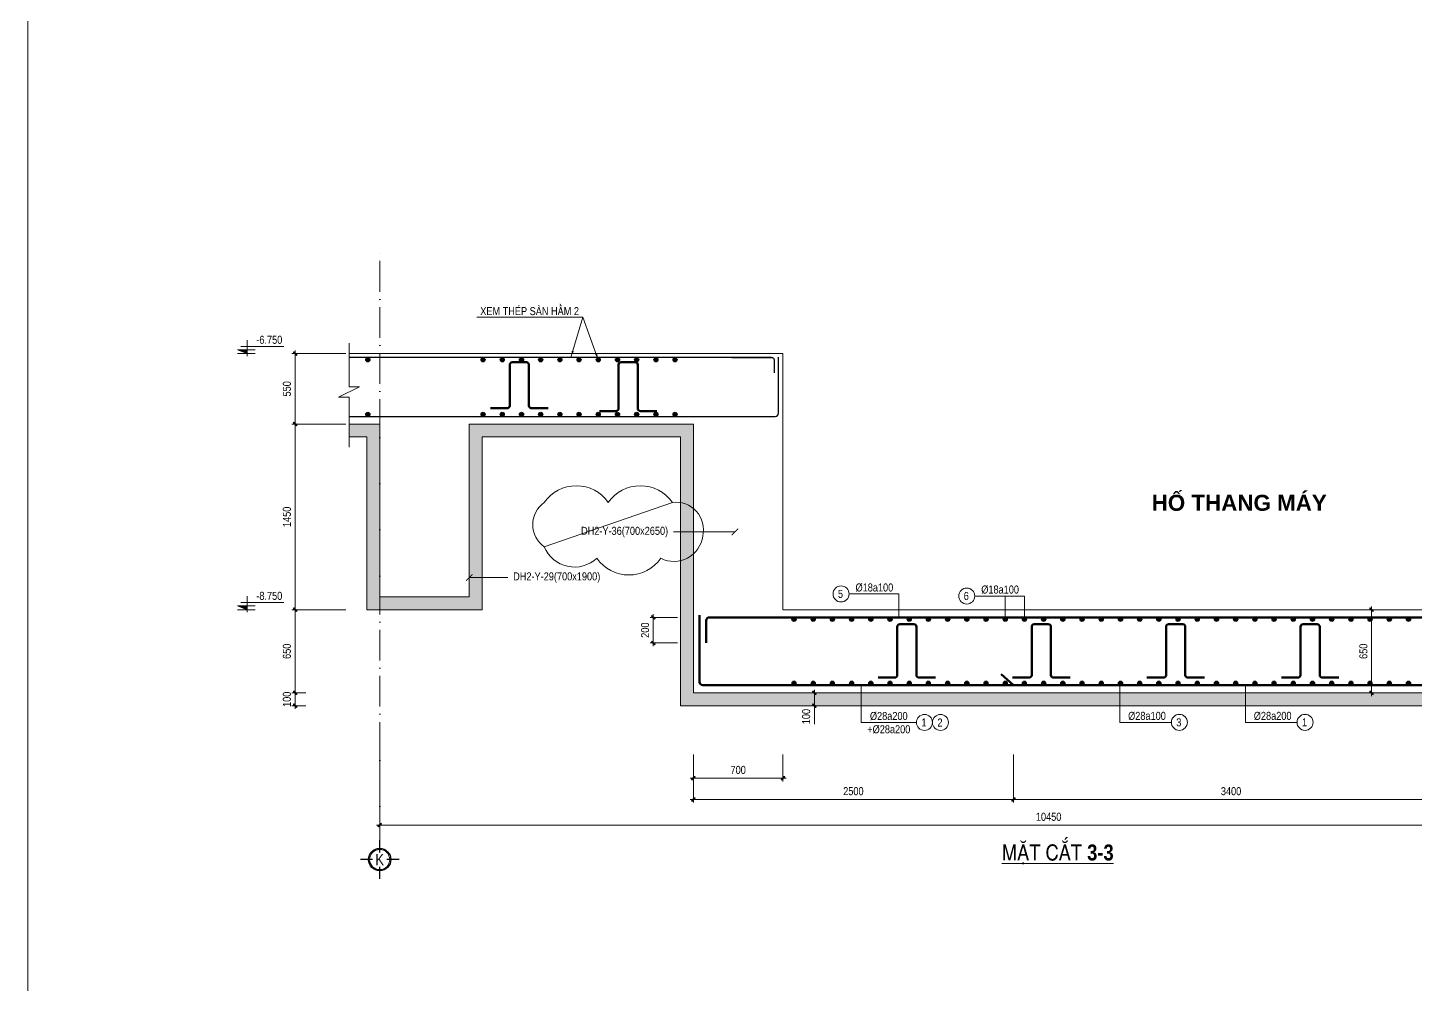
# Model space of a CAD drawing. Header units: millimetres. Extents: x 2356525 to 2927188, y -665534 to -417818.
# Drawn here: x 2575873 to 2586711, y -592360 to -584889 of the extents above; entities that cross this region are included whole.
import ezdxf
from ezdxf.enums import TextEntityAlignment as Align

# ---------------------------------------------------------------- set-up
doc = ezdxf.new("R2010")
doc.units = ezdxf.units.MM
doc.header["$LTSCALE"] = 200
doc.header["$MEASUREMENT"] = 0
doc.linetypes.add('ACAD_ISO10W100', pattern=[18, 12, -3, 0, -3])
doc.layers.get('0').update_dxf_attribs({"lineweight": 9})
doc.layers.get('Defpoints').update_dxf_attribs({"color": 10, "lineweight": 0})
for name, color, linetype, lineweight in [('2', 2, 'Continuous', 20), ('CTHEP', 50, 'Continuous', 50), ('D-TRUC', 251, 'ACAD_ISO10W100', 15), ('DBAO', 90, 'Continuous', 13), ('DGIONG', 130, 'Continuous', 13), ('HATCH', 154, 'Continuous', 9), ('KTH', 154, 'Continuous', 9), ('Start Thepsan lop duoi', 6, 'Continuous', 30), ('STICK', 1, 'Continuous', 9), ('TEXT', 7, 'Continuous', 15)]:
    doc.layers.add(name, color=color, linetype=linetype, lineweight=lineweight)
doc.layers.add('8', color=8, linetype='Continuous')
doc.styles.add('Arial - Bold', font='arialbd.ttf')
doc.styles.add('HELVECONDENSE', font='')
doc.styles.add('Star-HelCon', font='')
doc.styles.add('TTP-HelCon', font='')
doc.styles.add('VN', font='')
doc.styles.get('HELVECONDENSE').set_extended_font_data('VNI-Helve-Condense')
doc.styles.get('Star-HelCon').set_extended_font_data('VNI-Helve-Condense')
doc.styles.get('TTP-HelCon').set_extended_font_data('VNI-Helve-Condense')
doc.styles.get('VN').set_extended_font_data('VNI-Helve-Condense', bold=True)
doc.dimstyles.new('TTP-100', dxfattribs={"dimscale": 100, "dimtxt": 2.5, "dimasz": 1, "dimexe": 1, "dimexo": 0, "dimgap": 0.09, "dimtad": 0, "dimdec": 4, "dimrnd": 1, "dimdsep": 46, "dimtxsty": 'TTP-HelCon', "dimblk": 'Stick', "dimcen": 0.09, "dimdle": 1.5, "dimclrd": 256, "dimclre": 256, "dimclrt": 7, "dimadec": 0, "dimazin": 0, "dimtfac": 1, "dimtdec": 4, "dimtix": 1, "dimtmove": 0, "dimatfit": 3, "dimfxl": 1, "dimtvp": 1, "dimtolj": 1, "dimtzin": 0, "dimlwd": -1, "dimlwe": -1, "dimarcsym": 1})
doc.dimstyles.new('TTP-25', dxfattribs={"dimscale": 25, "dimtxt": 2.5, "dimasz": 1, "dimexe": 1, "dimexo": 1, "dimgap": 0.09, "dimtad": 0, "dimdec": 4, "dimrnd": 1, "dimzin": 9, "dimdsep": 46, "dimtxsty": 'TTP-HelCon', "dimblk": 'Stick', "dimcen": 0.09, "dimdle": 1.5, "dimclrd": 256, "dimclre": 256, "dimclrt": 7, "dimadec": 0, "dimazin": 0, "dimtfac": 1, "dimtdec": 4, "dimtmove": 0, "dimatfit": 3, "dimldrblk": 'ARCHTICK', "dimfxl": 1, "dimtvp": 1, "dimtolj": 1, "dimtzin": 0, "dimarcsym": 0})

# ---------------------------------------------------------------- blocks, each defined once
blk = doc.blocks.new('Stick')
at = {"layer": 'STICK'}
h = blk.add_hatch(color=256, dxfattribs=at)
edge = h.paths.add_edge_path()
edge.add_line((0.3, 0.5), (-0.5, -0.3))
edge.add_arc((-0.4, -0.4), 0.141, 135, 315)
edge.add_line((-0.3, -0.5), (0.5, 0.3))
edge.add_arc((0.4, 0.4), 0.141, 315, 495)
blk.add_line((1, 0), (-1, 0), dxfattribs=at)
blk.add_lwpolyline([(0.3, 0.5), (-0.5, -0.3, 1), (-0.3, -0.5), (0.5, 0.3, 1), (0.3, 0.5, 1)], format="xyb", dxfattribs=at)
blk = doc.blocks.new('*D503')
at = {"layer": 'Defpoints', "color": 0, "transparency": 16777216}
for p in [(-3150, -2523), (7300, -2523), (7300, -3146)]:
    blk.add_point(p, dxfattribs=at)
at = {"layer": 'KTH', "lineweight": -2, "transparency": 16777216}
for p, q in [((-3150, -2548), (-3150, -3171)), ((7300, -2548), (7300, -3171)), ((-3125, -3146), (7275, -3146))]:
    blk.add_line(p, q, dxfattribs=at)
at = {"layer": 'KTH', "lineweight": -2, "transparency": 16777216, "xscale": 25, "yscale": 25, "zscale": 25, "rotation": 180}
blk.add_blockref('Stick', (-3150, -3146), dxfattribs=at)
at = {"layer": 'KTH', "lineweight": -2, "transparency": 16777216, "xscale": 25, "yscale": 25, "zscale": 25}
blk.add_blockref('Stick', (7300, -3146), dxfattribs=at)
at = {"layer": 'KTH', "color": 7, "transparency": 16777216, "insert": (2075, -3082), "char_height": 62.5, "attachment_point": 5, "style": 'TTP-HelCon'}
blk.add_mtext('\\A1;10450', dxfattribs=at)
blk = doc.blocks.new('_ArchTick')
at = {"color": 0, "linetype": 'ByBlock', "const_width": 0.15}
blk.add_lwpolyline([(-0.5, -0.5), (0.5, 0.5)], dxfattribs=at)
blk = doc.blocks.new('*D504')
at = {"layer": 'Defpoints', "color": 0, "transparency": 16777216}
for p in [(4415, -1464), (4597, -1464), (4415, -2114)]:
    blk.add_point(p, dxfattribs=at)
at = {"layer": 'KTH', "lineweight": -2, "transparency": 16777216}
for p, q in [((4440, -1464), (4622, -1464)), ((4597, -2089), (4597, -1489)), ((4440, -2114), (4622, -2114))]:
    blk.add_line(p, q, dxfattribs=at)
at = {"layer": 'KTH', "lineweight": -2, "transparency": 16777216, "xscale": 25, "yscale": 25, "zscale": 25}
for p, rotation in [((4597, -1464), 90), ((4597, -2114), 270)]:
    blk.add_blockref('Stick', p, dxfattribs=dict(at, rotation=rotation))
at = {"layer": 'KTH', "color": 7, "transparency": 16777216, "insert": (4534, -1789), "char_height": 62.5, "attachment_point": 5, "rotation": 90, "style": 'TTP-HelCon'}
blk.add_mtext('\\A1;650', dxfattribs=at)
blk = doc.blocks.new('CODE')
at = {"layer": 'DBAO'}
for p, q in [((-63, 0), (-138, 30)), ((-138, 30), (0, 30)), ((-138, 0), (0, 0)), ((-113, 55), (224, 55)), ((-63, -20), (-63, 105))]:
    blk.add_line(p, q, dxfattribs=at)
at = {"layer": 'HATCH', "color": 1}
blk.add_solid([(-63, 0), (-138, 30), (-63, 30)], dxfattribs=at)
blk = doc.blocks.new('*D505')
at = {"layer": 'Defpoints', "color": 0, "transparency": 16777216}
for p in [(100, -2114), (100, -2214), (245, -2214)]:
    blk.add_point(p, dxfattribs=at)
at = {"layer": 'KTH', "lineweight": -2, "transparency": 16777216}
for p, q in [((125, -2114), (270, -2114)), ((245, -2139), (245, -2189)), ((125, -2214), (270, -2214)), ((245, -2214), (245, -2359))]:
    blk.add_line(p, q, dxfattribs=at)
at = {"layer": 'KTH', "lineweight": -2, "transparency": 16777216, "xscale": 25, "yscale": 25, "zscale": 25}
for p, rotation in [((245, -2114), 90), ((245, -2214), 270)]:
    blk.add_blockref('Stick', p, dxfattribs=dict(at, rotation=rotation))
at = {"layer": 'KTH', "color": 7, "transparency": 16777216, "insert": (181, -2299), "char_height": 62.5, "attachment_point": 5, "rotation": 90, "style": 'TTP-HelCon'}
blk.add_mtext('\\A1;100', dxfattribs=at)
blk = doc.blocks.new('*D506')
at = {"layer": 'Defpoints', "color": 0, "transparency": 16777216}
for p in [(-3390, 536), (-3811, -14), (-3390, -14)]:
    blk.add_point(p, dxfattribs=at)
at = {"layer": 'KTH', "lineweight": -2, "transparency": 16777216}
for p, q in [((-3415, 536), (-3836, 536)), ((-3811, 511), (-3811, 11)), ((-3415, -14), (-3836, -14))]:
    blk.add_line(p, q, dxfattribs=at)
at = {"layer": 'KTH', "lineweight": -2, "transparency": 16777216, "xscale": 25, "yscale": 25, "zscale": 25}
for p, rotation in [((-3811, 536), 90), ((-3811, -14), 270)]:
    blk.add_blockref('Stick', p, dxfattribs=dict(at, rotation=rotation))
at = {"layer": 'KTH', "color": 7, "transparency": 16777216, "insert": (-3875, 261), "char_height": 62.5, "attachment_point": 5, "rotation": 90, "style": 'TTP-HelCon'}
blk.add_mtext('\\A1;550', dxfattribs=at)
blk = doc.blocks.new('*D507')
at = {"layer": 'Defpoints', "color": 0, "transparency": 16777216}
for p in [(-3390, -14), (-3811, -1464), (-3390, -1464)]:
    blk.add_point(p, dxfattribs=at)
at = {"layer": 'KTH', "lineweight": -2, "transparency": 16777216}
for p, q in [((-3415, -14), (-3836, -14)), ((-3811, -39), (-3811, -1439)), ((-3415, -1464), (-3836, -1464))]:
    blk.add_line(p, q, dxfattribs=at)
at = {"layer": 'KTH', "lineweight": -2, "transparency": 16777216, "xscale": 25, "yscale": 25, "zscale": 25}
for p, rotation in [((-3811, -14), 90), ((-3811, -1464), 270)]:
    blk.add_blockref('Stick', p, dxfattribs=dict(at, rotation=rotation))
at = {"layer": 'KTH', "color": 7, "transparency": 16777216, "insert": (-3875, -739), "char_height": 62.5, "attachment_point": 5, "rotation": 90, "style": 'TTP-HelCon'}
blk.add_mtext('\\A1;1450', dxfattribs=at)
blk = doc.blocks.new('*D508')
at = {"layer": 'Defpoints', "color": 0, "transparency": 16777216}
for p in [(-3703, -1464), (-3811, -2114), (-3703, -2114)]:
    blk.add_point(p, dxfattribs=at)
at = {"layer": 'KTH', "lineweight": -2, "transparency": 16777216}
for p, q in [((-3728, -1464), (-3836, -1464)), ((-3811, -1489), (-3811, -2089)), ((-3728, -2114), (-3836, -2114))]:
    blk.add_line(p, q, dxfattribs=at)
at = {"layer": 'KTH', "lineweight": -2, "transparency": 16777216, "xscale": 25, "yscale": 25, "zscale": 25}
for p, rotation in [((-3811, -1464), 90), ((-3811, -2114), 270)]:
    blk.add_blockref('Stick', p, dxfattribs=dict(at, rotation=rotation))
at = {"layer": 'KTH', "color": 7, "transparency": 16777216, "insert": (-3875, -1789), "char_height": 62.5, "attachment_point": 5, "rotation": 90, "style": 'TTP-HelCon'}
blk.add_mtext('\\A1;650', dxfattribs=at)
blk = doc.blocks.new('*D509')
at = {"layer": 'Defpoints', "color": 0, "transparency": 16777216}
for p in [(-3703, -2114), (-3811, -2214), (-3703, -2214)]:
    blk.add_point(p, dxfattribs=at)
at = {"layer": 'KTH', "lineweight": -2, "transparency": 16777216}
for p, q in [((-3728, -2114), (-3836, -2114)), ((-3811, -2139), (-3811, -2189)), ((-3728, -2214), (-3836, -2214))]:
    blk.add_line(p, q, dxfattribs=at)
at = {"layer": 'KTH', "lineweight": -2, "transparency": 16777216, "xscale": 25, "yscale": 25, "zscale": 25}
for p, rotation in [((-3811, -2114), 90), ((-3811, -2214), 270)]:
    blk.add_blockref('Stick', p, dxfattribs=dict(at, rotation=rotation))
at = {"layer": 'KTH', "color": 7, "transparency": 16777216, "insert": (-3875, -2164), "char_height": 62.5, "attachment_point": 5, "rotation": 90, "style": 'TTP-HelCon'}
blk.add_mtext('\\A1;100', dxfattribs=at)
blk = doc.blocks.new('*D510')
at = {"layer": 'Defpoints', "color": 0, "transparency": 16777216}
for p in [(-800, -1524), (-1013, -1724), (-800, -1724)]:
    blk.add_point(p, dxfattribs=at)
at = {"layer": 'KTH', "lineweight": -2, "transparency": 16777216}
for p, q in [((-825, -1524), (-1038, -1524)), ((-1013, -1549), (-1013, -1699)), ((-825, -1724), (-1038, -1724))]:
    blk.add_line(p, q, dxfattribs=at)
at = {"layer": 'KTH', "lineweight": -2, "transparency": 16777216, "xscale": 25, "yscale": 25, "zscale": 25}
for p, rotation in [((-1013, -1524), 90), ((-1013, -1724), 270)]:
    blk.add_blockref('Stick', p, dxfattribs=dict(at, rotation=rotation))
at = {"layer": 'KTH', "color": 7, "transparency": 16777216, "insert": (-1077, -1624), "char_height": 62.5, "attachment_point": 5, "rotation": 90, "style": 'TTP-HelCon'}
blk.add_mtext('\\A1;200', dxfattribs=at)
blk = doc.blocks.new('*D511')
at = {"layer": 'Defpoints', "color": 0, "transparency": 16777216}
for p in [(-700, -2571), (1800, -2571), (1800, -2946)]:
    blk.add_point(p, dxfattribs=at)
at = {"layer": 'KTH', "lineweight": -2, "transparency": 16777216}
for p, q in [((-700, -2596), (-700, -2971)), ((1800, -2596), (1800, -2971)), ((-675, -2946), (1775, -2946))]:
    blk.add_line(p, q, dxfattribs=at)
at = {"layer": 'KTH', "lineweight": -2, "transparency": 16777216, "xscale": 25, "yscale": 25, "zscale": 25, "rotation": 180}
blk.add_blockref('Stick', (-700, -2946), dxfattribs=at)
at = {"layer": 'KTH', "lineweight": -2, "transparency": 16777216, "xscale": 25, "yscale": 25, "zscale": 25}
blk.add_blockref('Stick', (1800, -2946), dxfattribs=at)
at = {"layer": 'KTH', "color": 7, "transparency": 16777216, "insert": (550, -2882), "char_height": 62.5, "attachment_point": 5, "style": 'TTP-HelCon'}
blk.add_mtext('\\A1;2500', dxfattribs=at)
blk = doc.blocks.new('*D512')
at = {"layer": 'Defpoints', "color": 0, "transparency": 16777216}
for p in [(-700, -2571), (0, -2571), (0, -2780)]:
    blk.add_point(p, dxfattribs=at)
at = {"layer": 'KTH', "lineweight": -2, "transparency": 16777216}
for p, q in [((-700, -2596), (-700, -2805)), ((0, -2596), (0, -2805)), ((-675, -2780), (-25, -2780))]:
    blk.add_line(p, q, dxfattribs=at)
at = {"layer": 'KTH', "lineweight": -2, "transparency": 16777216, "xscale": 25, "yscale": 25, "zscale": 25, "rotation": 180}
blk.add_blockref('Stick', (-700, -2780), dxfattribs=at)
at = {"layer": 'KTH', "lineweight": -2, "transparency": 16777216, "xscale": 25, "yscale": 25, "zscale": 25}
blk.add_blockref('Stick', (0, -2780), dxfattribs=at)
at = {"layer": 'KTH', "color": 7, "transparency": 16777216, "insert": (-350, -2716), "char_height": 62.5, "attachment_point": 5, "style": 'TTP-HelCon'}
blk.add_mtext('\\A1;700', dxfattribs=at)
blk = doc.blocks.new('*D514')
at = {"layer": 'Defpoints', "color": 0, "transparency": 16777216}
for p in [(1800, -2784), (5200, -2784), (5200, -2946)]:
    blk.add_point(p, dxfattribs=at)
at = {"layer": 'KTH', "lineweight": -2, "transparency": 16777216}
for p, q in [((1800, -2809), (1800, -2971)), ((5200, -2809), (5200, -2971)), ((1825, -2946), (5175, -2946))]:
    blk.add_line(p, q, dxfattribs=at)
at = {"layer": 'KTH', "lineweight": -2, "transparency": 16777216, "xscale": 25, "yscale": 25, "zscale": 25, "rotation": 180}
blk.add_blockref('Stick', (1800, -2946), dxfattribs=at)
at = {"layer": 'KTH', "lineweight": -2, "transparency": 16777216, "xscale": 25, "yscale": 25, "zscale": 25}
blk.add_blockref('Stick', (5200, -2946), dxfattribs=at)
at = {"layer": 'KTH', "color": 7, "transparency": 16777216, "insert": (3500, -2882), "char_height": 62.5, "attachment_point": 5, "style": 'TTP-HelCon'}
blk.add_mtext('\\A1;3400', dxfattribs=at)
blk = doc.blocks.new('dau truc')
blk.add_circle((0, 0), 180)
at = {"layer": '8'}
for p, q in [((0, 127), (0, 345)), ((-127, 0), (-345, 0)), ((0, -345), (0, -127)), ((345, 0), (127, 0))]:
    blk.add_line(p, q, dxfattribs=at)
blk.add_circle((0, 0), 200, dxfattribs=at)
at = {"layer": 'TEXT', "style": 'HELVECONDENSE'}
blk.add_attdef('A', text='', height=233, dxfattribs=at).set_placement((0, 0), align=Align.MIDDLE)
blk = doc.blocks.new('sgdgfg')
at = {"layer": 'HATCH'}
h = blk.add_hatch(dxfattribs=at)
h.set_pattern_fill('AR-CONC', color=256, scale=25, style=0)
h.set_pattern_definition([(50, (-2581771.76, 587970.68), (179.315046, -15.688034), [18.75, -206.25]), (355, (-2581771.76, 587970.68), (-34.687833, 188.048033), [15, -165]), (100.4514, (-2581756.82, 587969.37), (144.627345, 172.359886), [15.935047, -175.285528]), (46.1842, (-2581771.76, 588020.68), (266.810262, -41.379754), [28.125, -309.375]), (96.6356, (-2581749.53, 588017.23), (233.665676, 243.529468), [23.902572, -262.92825]), (351.1842, (-2581771.76, 588020.68), (233.665486, 243.52965), [22.5, -247.5]), (21, (-2581746.76, 588008.18), (149.226763, -100.654723), [18.75, -206.25]), (326, (-2581746.76, 588008.18), (60.828833, 181.287511), [15, -165]), (71.4514, (-2581734.33, 587999.79), (210.055657, 80.632624), [15.935047, -175.285528]), (37.5, (-2581771.76, 587970.676), (3.0399638, 83.2234635), [0, -163, 0, -167.5, 0, -165.625]), (7.5, (-2581771.76, 587970.68), (65.7673844, 98.602928), [0, -95.5, 0, -159.25, 0, -63.125]), (327.5, (-2581827.51, 587970.676), (133.455609, -5.638718), [0, -62.5, 0, -195, 0, -258.75]), (317.5, (-2581852.51, 587970.68), (145.7965423, 25.0262456), [0, -81.25, 0, -129.5, 0, -183.75])])
h.paths.add_polyline_path([(-699.99873, -14.05862), (-2450.09532, -14.08026), (-2450.09532, -1364.05718), (-3150.09532, -1364.05718), (-3150.09532, -14.08892), (-3389.71513, -14.09188), (-3389.71516, -114.09213), (-3250.09532, -114.08965), (-3250.09532, -1464.05718), (-2350.09354, -1464.05718), (-2350.11932, -114.07365), (-1528.10581, -114.05904), (-799.99873, -114.05904), (-800.12816, -2214.11399), (7800.39516, -2213.62051), (7800.28043, -214.0599), (10800.01001, -214.05988), (10800.01001, -114.05965), (11486.2267, -114.05959), (11486.2267, -14.05959), (10700.01001, -14.05966), (10700.01001, -114.05988), (7700.27469, -114.0599), (7700.27469, -2114.11399), (-699.99873, -2114.11399)])
at = {"layer": 'Start Thepsan lop duoi'}
h = blk.add_hatch(color=256, dxfattribs=at)
h.dxf.hatch_style = 1
h.paths.add_polyline_path([(-3226.69126, 487.82406, 1), (-3258.52606, 487.82406, 1)])
h = blk.add_hatch(color=256, dxfattribs=at)
h.dxf.hatch_style = 1
h.paths.add_polyline_path([(-2326.69126, 487.82406, 1), (-2358.52606, 487.82406, 1)])
h = blk.add_hatch(color=256, dxfattribs=at)
h.dxf.hatch_style = 1
h.paths.add_polyline_path([(-2176.69126, 487.82406, 1), (-2208.52606, 487.82406, 1)])
h = blk.add_hatch(color=256, dxfattribs=at)
h.dxf.hatch_style = 1
h.paths.add_polyline_path([(-2026.69126, 487.82406, 1), (-2058.52606, 487.82406, 1)])
h = blk.add_hatch(color=256, dxfattribs=at)
h.dxf.hatch_style = 1
h.paths.add_polyline_path([(-1876.69126, 487.82406, 1), (-1908.52606, 487.82406, 1)])
h = blk.add_hatch(color=256, dxfattribs=at)
h.dxf.hatch_style = 1
h.paths.add_polyline_path([(-1726.69126, 487.82406, 1), (-1758.52606, 487.82406, 1)])
h = blk.add_hatch(color=256, dxfattribs=at)
h.dxf.hatch_style = 1
h.paths.add_polyline_path([(-1576.69126, 487.82406, 1), (-1608.52606, 487.82406, 1)])
h = blk.add_hatch(color=256, dxfattribs=at)
h.dxf.hatch_style = 1
h.paths.add_polyline_path([(-1426.69126, 487.82406, 1), (-1458.52606, 487.82406, 1)])
h = blk.add_hatch(color=256, dxfattribs=at)
h.dxf.hatch_style = 1
h.paths.add_polyline_path([(-1276.69126, 487.82406, 1), (-1308.52606, 487.82406, 1)])
h = blk.add_hatch(color=256, dxfattribs=at)
h.dxf.hatch_style = 1
h.paths.add_polyline_path([(-1126.69126, 487.82406, 1), (-1158.52606, 487.82406, 1)])
h = blk.add_hatch(color=256, dxfattribs=at)
h.dxf.hatch_style = 1
h.paths.add_polyline_path([(-976.69126, 487.82406, 1), (-1008.52606, 487.82406, 1)])
h = blk.add_hatch(color=256, dxfattribs=at)
h.dxf.hatch_style = 1
h.paths.add_polyline_path([(-826.69126, 487.82406, 1), (-858.52606, 487.82406, 1)])
h = blk.add_hatch(color=256, dxfattribs=at)
h.dxf.hatch_style = 1
h.paths.add_polyline_path([(-3226.69126, 61.86506, 1), (-3258.52606, 61.86506, 1)])
h = blk.add_hatch(color=256, dxfattribs=at)
h.dxf.hatch_style = 1
h.paths.add_polyline_path([(-2326.69126, 61.86506, 1), (-2358.52606, 61.86506, 1)])
h = blk.add_hatch(color=256, dxfattribs=at)
h.dxf.hatch_style = 1
h.paths.add_polyline_path([(-2176.69126, 61.86506, 1), (-2208.52606, 61.86506, 1)])
h = blk.add_hatch(color=256, dxfattribs=at)
h.dxf.hatch_style = 1
h.paths.add_polyline_path([(-2026.69126, 61.86506, 1), (-2058.52606, 61.86506, 1)])
h = blk.add_hatch(color=256, dxfattribs=at)
h.dxf.hatch_style = 1
h.paths.add_polyline_path([(-1876.69126, 61.86506, 1), (-1908.52606, 61.86506, 1)])
h = blk.add_hatch(color=256, dxfattribs=at)
h.dxf.hatch_style = 1
h.paths.add_polyline_path([(-1726.69126, 61.86506, 1), (-1758.52606, 61.86506, 1)])
h = blk.add_hatch(color=256, dxfattribs=at)
h.dxf.hatch_style = 1
h.paths.add_polyline_path([(-1576.69126, 61.86506, 1), (-1608.52606, 61.86506, 1)])
h = blk.add_hatch(color=256, dxfattribs=at)
h.dxf.hatch_style = 1
h.paths.add_polyline_path([(-1426.69126, 61.86506, 1), (-1458.52606, 61.86506, 1)])
h = blk.add_hatch(color=256, dxfattribs=at)
h.dxf.hatch_style = 1
h.paths.add_polyline_path([(-1276.69126, 61.86506, 1), (-1308.52606, 61.86506, 1)])
h = blk.add_hatch(color=256, dxfattribs=at)
h.dxf.hatch_style = 1
h.paths.add_polyline_path([(-1126.69126, 61.86506, 1), (-1158.52606, 61.86506, 1)])
h = blk.add_hatch(color=256, dxfattribs=at)
h.dxf.hatch_style = 1
h.paths.add_polyline_path([(-976.69126, 61.86506, 1), (-1008.52606, 61.86506, 1)])
h = blk.add_hatch(color=256, dxfattribs=at)
h.dxf.hatch_style = 1
h.paths.add_polyline_path([(-826.69126, 61.86506, 1), (-858.52606, 61.86506, 1)])
h = blk.add_hatch(color=256, dxfattribs=at)
h.dxf.hatch_style = 1
h.paths.add_polyline_path([(102.09674, -1540.02954, 1), (70.26194, -1540.02954, 1)])
h = blk.add_hatch(color=256, dxfattribs=at)
h.dxf.hatch_style = 1
h.paths.add_polyline_path([(252.09674, -1540.02954, 1), (220.26194, -1540.02954, 1)])
h = blk.add_hatch(color=256, dxfattribs=at)
h.dxf.hatch_style = 1
h.paths.add_polyline_path([(402.09674, -1540.02954, 1), (370.26194, -1540.02954, 1)])
h = blk.add_hatch(color=256, dxfattribs=at)
h.dxf.hatch_style = 1
h.paths.add_polyline_path([(552.09674, -1540.02954, 1), (520.26194, -1540.02954, 1)])
h = blk.add_hatch(color=256, dxfattribs=at)
h.dxf.hatch_style = 1
h.paths.add_polyline_path([(702.09674, -1540.02954, 1), (670.26194, -1540.02954, 1)])
h = blk.add_hatch(color=256, dxfattribs=at)
h.dxf.hatch_style = 1
h.paths.add_polyline_path([(852.09674, -1540.02954, 1), (820.26194, -1540.02954, 1)])
h = blk.add_hatch(color=256, dxfattribs=at)
h.dxf.hatch_style = 1
h.paths.add_polyline_path([(1002.09674, -1540.02954, 1), (970.26194, -1540.02954, 1)])
h = blk.add_hatch(color=256, dxfattribs=at)
h.dxf.hatch_style = 1
h.paths.add_polyline_path([(1152.09674, -1540.02954, 1), (1120.26194, -1540.02954, 1)])
h = blk.add_hatch(color=256, dxfattribs=at)
h.dxf.hatch_style = 1
h.paths.add_polyline_path([(1302.09674, -1540.02954, 1), (1270.26194, -1540.02954, 1)])
h = blk.add_hatch(color=256, dxfattribs=at)
h.dxf.hatch_style = 1
h.paths.add_polyline_path([(1452.09674, -1540.02954, 1), (1420.26194, -1540.02954, 1)])
h = blk.add_hatch(color=256, dxfattribs=at)
h.dxf.hatch_style = 1
h.paths.add_polyline_path([(1602.09674, -1540.02954, 1), (1570.26194, -1540.02954, 1)])
h = blk.add_hatch(color=256, dxfattribs=at)
h.dxf.hatch_style = 1
h.paths.add_polyline_path([(1752.09674, -1540.02954, 1), (1720.26194, -1540.02954, 1)])
h = blk.add_hatch(color=256, dxfattribs=at)
h.dxf.hatch_style = 1
h.paths.add_polyline_path([(1902.09674, -1540.02954, 1), (1870.26194, -1540.02954, 1)])
h = blk.add_hatch(color=256, dxfattribs=at)
h.dxf.hatch_style = 1
h.paths.add_polyline_path([(2052.09674, -1540.02954, 1), (2020.26194, -1540.02954, 1)])
h = blk.add_hatch(color=256, dxfattribs=at)
h.dxf.hatch_style = 1
h.paths.add_polyline_path([(2202.09674, -1540.02954, 1), (2170.26194, -1540.02954, 1)])
h = blk.add_hatch(color=256, dxfattribs=at)
h.dxf.hatch_style = 1
h.paths.add_polyline_path([(2352.09674, -1540.02954, 1), (2320.26194, -1540.02954, 1)])
h = blk.add_hatch(color=256, dxfattribs=at)
h.dxf.hatch_style = 1
h.paths.add_polyline_path([(2502.09674, -1540.02954, 1), (2470.26194, -1540.02954, 1)])
h = blk.add_hatch(color=256, dxfattribs=at)
h.dxf.hatch_style = 1
h.paths.add_polyline_path([(2652.09674, -1540.02954, 1), (2620.26194, -1540.02954, 1)])
h = blk.add_hatch(color=256, dxfattribs=at)
h.dxf.hatch_style = 1
h.paths.add_polyline_path([(2802.09674, -1540.02954, 1), (2770.26194, -1540.02954, 1)])
h = blk.add_hatch(color=256, dxfattribs=at)
h.dxf.hatch_style = 1
h.paths.add_polyline_path([(2952.09674, -1540.02954, 1), (2920.26194, -1540.02954, 1)])
h = blk.add_hatch(color=256, dxfattribs=at)
h.dxf.hatch_style = 1
h.paths.add_polyline_path([(3102.09674, -1540.02954, 1), (3070.26194, -1540.02954, 1)])
h = blk.add_hatch(color=256, dxfattribs=at)
h.dxf.hatch_style = 1
h.paths.add_polyline_path([(3252.09674, -1540.02954, 1), (3220.26194, -1540.02954, 1)])
h = blk.add_hatch(color=256, dxfattribs=at)
h.dxf.hatch_style = 1
h.paths.add_polyline_path([(3402.09674, -1540.02954, 1), (3370.26194, -1540.02954, 1)])
h = blk.add_hatch(color=256, dxfattribs=at)
h.dxf.hatch_style = 1
h.paths.add_polyline_path([(3552.09674, -1540.02954, 1), (3520.26194, -1540.02954, 1)])
h = blk.add_hatch(color=256, dxfattribs=at)
h.dxf.hatch_style = 1
h.paths.add_polyline_path([(3702.09674, -1540.02954, 1), (3670.26194, -1540.02954, 1)])
h = blk.add_hatch(color=256, dxfattribs=at)
h.dxf.hatch_style = 1
h.paths.add_polyline_path([(3852.09674, -1540.02954, 1), (3820.26194, -1540.02954, 1)])
h = blk.add_hatch(color=256, dxfattribs=at)
h.dxf.hatch_style = 1
h.paths.add_polyline_path([(4002.09674, -1540.02954, 1), (3970.26194, -1540.02954, 1)])
h = blk.add_hatch(color=256, dxfattribs=at)
h.dxf.hatch_style = 1
h.paths.add_polyline_path([(4152.09674, -1540.02954, 1), (4120.26194, -1540.02954, 1)])
h = blk.add_hatch(color=256, dxfattribs=at)
h.dxf.hatch_style = 1
h.paths.add_polyline_path([(4302.09674, -1540.02954, 1), (4270.26194, -1540.02954, 1)])
h = blk.add_hatch(color=256, dxfattribs=at)
h.dxf.hatch_style = 1
h.paths.add_polyline_path([(4452.09674, -1540.02954, 1), (4420.26194, -1540.02954, 1)])
h = blk.add_hatch(color=256, dxfattribs=at)
h.dxf.hatch_style = 1
h.paths.add_polyline_path([(4602.09674, -1540.02954, 1), (4570.26194, -1540.02954, 1)])
h = blk.add_hatch(color=256, dxfattribs=at)
h.dxf.hatch_style = 1
h.paths.add_polyline_path([(4752.09674, -1540.02954, 1), (4720.26194, -1540.02954, 1)])
h = blk.add_hatch(color=256, dxfattribs=at)
h.dxf.hatch_style = 1
h.paths.add_polyline_path([(4902.09674, -1540.02954, 1), (4870.26194, -1540.02954, 1)])
h = blk.add_hatch(color=256, dxfattribs=at)
h.dxf.hatch_style = 1
h.paths.add_polyline_path([(102.09674, -2038.19721, 1), (70.26194, -2038.19721, 1)])
h = blk.add_hatch(color=256, dxfattribs=at)
h.dxf.hatch_style = 1
h.paths.add_polyline_path([(252.09674, -2038.19721, 1), (220.26194, -2038.19721, 1)])
h = blk.add_hatch(color=256, dxfattribs=at)
h.dxf.hatch_style = 1
h.paths.add_polyline_path([(402.09674, -2038.19721, 1), (370.26194, -2038.19721, 1)])
h = blk.add_hatch(color=256, dxfattribs=at)
h.dxf.hatch_style = 1
h.paths.add_polyline_path([(552.09674, -2038.19721, 1), (520.26194, -2038.19721, 1)])
h = blk.add_hatch(color=256, dxfattribs=at)
h.dxf.hatch_style = 1
h.paths.add_polyline_path([(702.09674, -2038.19721, 1), (670.26194, -2038.19721, 1)])
h = blk.add_hatch(color=256, dxfattribs=at)
h.dxf.hatch_style = 1
h.paths.add_polyline_path([(852.09674, -2038.19721, 1), (820.26194, -2038.19721, 1)])
h = blk.add_hatch(color=256, dxfattribs=at)
h.dxf.hatch_style = 1
h.paths.add_polyline_path([(1002.09674, -2038.19721, 1), (970.26194, -2038.19721, 1)])
h = blk.add_hatch(color=256, dxfattribs=at)
h.dxf.hatch_style = 1
h.paths.add_polyline_path([(1152.09674, -2038.19721, 1), (1120.26194, -2038.19721, 1)])
h = blk.add_hatch(color=256, dxfattribs=at)
h.dxf.hatch_style = 1
h.paths.add_polyline_path([(1302.09674, -2038.19721, 1), (1270.26194, -2038.19721, 1)])
h = blk.add_hatch(color=256, dxfattribs=at)
h.dxf.hatch_style = 1
h.paths.add_polyline_path([(1452.09674, -2038.19721, 1), (1420.26194, -2038.19721, 1)])
h = blk.add_hatch(color=256, dxfattribs=at)
h.dxf.hatch_style = 1
h.paths.add_polyline_path([(1602.09674, -2038.19721, 1), (1570.26194, -2038.19721, 1)])
h = blk.add_hatch(color=256, dxfattribs=at)
h.dxf.hatch_style = 1
h.paths.add_polyline_path([(1752.09674, -2038.19721, 1), (1720.26194, -2038.19721, 1)])
h = blk.add_hatch(color=256, dxfattribs=at)
h.dxf.hatch_style = 1
h.paths.add_polyline_path([(1902.09674, -2038.19721, 1), (1870.26194, -2038.19721, 1)])
h = blk.add_hatch(color=256, dxfattribs=at)
h.dxf.hatch_style = 1
h.paths.add_polyline_path([(2052.09674, -2038.19721, 1), (2020.26194, -2038.19721, 1)])
h = blk.add_hatch(color=256, dxfattribs=at)
h.dxf.hatch_style = 1
h.paths.add_polyline_path([(2202.09674, -2038.19721, 1), (2170.26194, -2038.19721, 1)])
h = blk.add_hatch(color=256, dxfattribs=at)
h.dxf.hatch_style = 1
h.paths.add_polyline_path([(2352.09674, -2038.19721, 1), (2320.26194, -2038.19721, 1)])
h = blk.add_hatch(color=256, dxfattribs=at)
h.dxf.hatch_style = 1
h.paths.add_polyline_path([(2502.09674, -2038.19721, 1), (2470.26194, -2038.19721, 1)])
h = blk.add_hatch(color=256, dxfattribs=at)
h.dxf.hatch_style = 1
h.paths.add_polyline_path([(2652.09674, -2038.19721, 1), (2620.26194, -2038.19721, 1)])
h = blk.add_hatch(color=256, dxfattribs=at)
h.dxf.hatch_style = 1
h.paths.add_polyline_path([(2802.09674, -2038.19721, 1), (2770.26194, -2038.19721, 1)])
h = blk.add_hatch(color=256, dxfattribs=at)
h.dxf.hatch_style = 1
h.paths.add_polyline_path([(2952.09674, -2038.19721, 1), (2920.26194, -2038.19721, 1)])
h = blk.add_hatch(color=256, dxfattribs=at)
h.dxf.hatch_style = 1
h.paths.add_polyline_path([(3102.09674, -2038.19721, 1), (3070.26194, -2038.19721, 1)])
h = blk.add_hatch(color=256, dxfattribs=at)
h.dxf.hatch_style = 1
h.paths.add_polyline_path([(3252.09674, -2038.19721, 1), (3220.26194, -2038.19721, 1)])
h = blk.add_hatch(color=256, dxfattribs=at)
h.dxf.hatch_style = 1
h.paths.add_polyline_path([(3402.09674, -2038.19721, 1), (3370.26194, -2038.19721, 1)])
h = blk.add_hatch(color=256, dxfattribs=at)
h.dxf.hatch_style = 1
h.paths.add_polyline_path([(3552.09674, -2038.19721, 1), (3520.26194, -2038.19721, 1)])
h = blk.add_hatch(color=256, dxfattribs=at)
h.dxf.hatch_style = 1
h.paths.add_polyline_path([(3702.09674, -2038.19721, 1), (3670.26194, -2038.19721, 1)])
h = blk.add_hatch(color=256, dxfattribs=at)
h.dxf.hatch_style = 1
h.paths.add_polyline_path([(3852.09674, -2038.19721, 1), (3820.26194, -2038.19721, 1)])
h = blk.add_hatch(color=256, dxfattribs=at)
h.dxf.hatch_style = 1
h.paths.add_polyline_path([(4002.09674, -2038.19721, 1), (3970.26194, -2038.19721, 1)])
h = blk.add_hatch(color=256, dxfattribs=at)
h.dxf.hatch_style = 1
h.paths.add_polyline_path([(4152.09674, -2038.19721, 1), (4120.26194, -2038.19721, 1)])
h = blk.add_hatch(color=256, dxfattribs=at)
h.dxf.hatch_style = 1
h.paths.add_polyline_path([(4302.09674, -2038.19721, 1), (4270.26194, -2038.19721, 1)])
h = blk.add_hatch(color=256, dxfattribs=at)
h.dxf.hatch_style = 1
h.paths.add_polyline_path([(4452.09674, -2038.19721, 1), (4420.26194, -2038.19721, 1)])
h = blk.add_hatch(color=256, dxfattribs=at)
h.dxf.hatch_style = 1
h.paths.add_polyline_path([(4602.09674, -2038.19721, 1), (4570.26194, -2038.19721, 1)])
h = blk.add_hatch(color=256, dxfattribs=at)
h.dxf.hatch_style = 1
h.paths.add_polyline_path([(4752.09674, -2038.19721, 1), (4720.26194, -2038.19721, 1)])
h = blk.add_hatch(color=256, dxfattribs=at)
h.dxf.hatch_style = 1
h.paths.add_polyline_path([(4902.09674, -2038.19721, 1), (4870.26194, -2038.19721, 1)])
at = {"layer": 'CTHEP'}
blk.add_line((1800.00127, -2054.11459), (1703.63368, -1967.36283), dxfattribs=at)
for points in [[(-2284.33467, 109.06971), (-2154.504, 109.06971, 0.4142135624), (-2134.504, 129.06971), (-2134.504, 448.53951, -0.4142135624), (-2114.504, 468.53951), (-2004.504, 468.53951, -0.4142135624), (-1984.504, 448.53951), (-1984.504, 129.06971, 0.4142135624), (-1964.504, 109.06971), (-1834.68212, 109.06971)], [(-1434.0478, 87.38386), (-1304.21713, 87.38386, 0.4142135624), (-1284.21713, 107.38386), (-1284.21713, 449.09221, -0.4142135624), (-1264.21713, 469.09221), (-1154.21713, 469.09221, -0.4142135624), (-1134.21713, 449.09221), (-1134.21713, 107.38386, 0.4142135624), (-1114.21713, 87.38386), (-984.39525, 87.38386)], [(742.85593, -1994.82155), (872.68661, -1994.82155, 0.4142135624), (892.68661, -1974.82155), (892.68661, -1597.2412, -0.4142135624), (912.68661, -1577.2412), (1022.68661, -1577.2412, -0.4142135624), (1042.68661, -1597.2412), (1042.68661, -1974.82155, 0.4142135624), (1062.68661, -1994.82155), (1192.50849, -1994.82155)], [(1792.85593, -1994.82155), (1922.68661, -1994.82155, 0.4142135624), (1942.68661, -1974.82155), (1942.68661, -1597.2412, -0.4142135624), (1962.68661, -1577.2412), (2072.68661, -1577.2412, -0.4142135624), (2092.68661, -1597.2412), (2092.68661, -1974.82155, 0.4142135624), (2112.68661, -1994.82155), (2242.50849, -1994.82155)], [(2842.85593, -1994.82155), (2972.68661, -1994.82155, 0.4142135624), (2992.68661, -1974.82155), (2992.68661, -1597.2412, -0.4142135624), (3012.68661, -1577.2412), (3122.68661, -1577.2412, -0.4142135624), (3142.68661, -1597.2412), (3142.68661, -1974.82155, 0.4142135624), (3162.68661, -1994.82155), (3292.50849, -1994.82155)], [(3892.85593, -1994.82155), (4022.68661, -1994.82155, 0.4142135624), (4042.68661, -1974.82155), (4042.68661, -1597.2412, -0.4142135624), (4062.68661, -1577.2412), (4172.68661, -1577.2412, -0.4142135624), (4192.68661, -1597.2412), (4192.68661, -1974.82155, 0.4142135624), (4212.68661, -1994.82155), (4342.50849, -1994.82155)]]:
    blk.add_lwpolyline(points, format="xyb", dxfattribs=at)
at = {"layer": 'CTHEP', "ltscale": 1000}
for points in [[(-651.01666, -1506.91907), (-651.01666, -2029.11462, 0.4142135651), (-626.01666, -2054.11462), (7626.32968, -2054.11454, 0.4142135597), (7651.32968, -2029.11454), (7651.32968, -1518.54506)], [(-600.00798, -1724.11213), (-600.00798, -1549.11213, -0.4142135651), (-575.00798, -1524.11213), (7596.72902, -1524.11221, -0.4142135597), (7621.72902, -1549.11221), (7621.72902, -1724.11221)]]:
    blk.add_lwpolyline(points, format="xyb", dxfattribs=at)
at = {"layer": 'CTHEP', "const_width": 12.5}
for points in [[(828.36591, -2039.07428, 1), (840.86591, -2039.07428, 1)], [(1278.36591, -2039.07428, 1), (1290.86591, -2039.07428, 1)], [(1878.36591, -2039.07428, 1), (1890.86591, -2039.07428, 1)], [(2478.36591, -2039.07428, 1), (2490.86591, -2039.07428, 1)], [(3078.36591, -2039.07428, 1), (3090.86591, -2039.07428, 1)], [(3678.36591, -2039.07428, 1), (3690.86591, -2039.07428, 1)], [(4128.36591, -2039.07428, 1), (4140.86591, -2039.07428, 1)], [(4578.36591, -2039.07428, 1), (4590.86591, -2039.07428, 1)]]:
    blk.add_lwpolyline(points, format="xyb", close=True, dxfattribs=at)
at = {"layer": 'D-TRUC', "ltscale": 0.1}
blk.add_line((-3149.98304, -3301.62678), (-3150.10353, 1343.46577), dxfattribs=at)
at = {"layer": 'DBAO'}
for p, q in [((-3389.71497, 535.93958), (-959.035, 535.97241)), ((-959.035, 535.97241), (0, 535.97189)), ((0, 535.97189), (0, -1464.11213)), ((-3150.09532, -14.08892), (-3389.71513, -14.09188)), ((-3150.09532, -14.08892), (-3150.09532, -1364.05718)), ((-699.99873, -14.05862), (-2450.09532, -14.08026)), ((-2450.09532, -1364.05718), (-2450.09532, -14.08026)), ((-699.99873, -2114.11399), (-699.99873, -14.05862)), ((-1528.10581, -114.05904), (-799.99873, -114.05904)), ((-799.99873, -114.05904), (-800.12816, -2214.11399)), ((-3150.09532, -1364.05718), (-2450.09532, -1364.05718)), ((0, -1464.11213), (7000.27596, -1464.11213)), ((-699.99873, -2114.11399), (7700.27469, -2114.11399)), ((-800.12816, -2214.11399), (7800.39516, -2213.62051))]:
    blk.add_line(p, q, dxfattribs=at)
blk.add_lwpolyline([(-3389.71516, -114.09213), (-3250.09532, -114.08965), (-3250.09532, -1464.05718), (-2350.09354, -1464.05718), (-2350.11932, -114.07365), (-1528.10581, -114.05904)], dxfattribs=at)
at = {"layer": 'DGIONG'}
for points in [[(903.95142, -1524.11215), (903.95142, -1341.25759), (601.62441, -1341.25759), (516.03141, -1341.25759)], [(610.1732, -2054.11459), (610.1732, -2344.87255), (766.96145, -2344.87255), (1042.73911, -2344.87255)], [(2631.3934, -2038.19721), (2631.3934, -2343.99548), (2948.1459, -2343.99548), (3033.7389, -2343.99548)], [(3613.0768, -2054.11458), (3613.0768, -2343.99548), (3929.8293, -2343.99548), (4015.4223, -2343.99548)]]:
    blk.add_lwpolyline(points, dxfattribs=at)
at = {"layer": 'DGIONG', "elevation": 0}
for points in [[(1886.17934, -1540.09189), (1886.17934, -1357.23734), (1583.85233, -1357.23734), (1498.25933, -1357.23734)], [(1736.17934, -1540.09189), (1736.17934, -1357.23734), (1498.25933, -1357.23734), (1498.25933, -1357.23734)]]:
    blk.add_lwpolyline(points, dxfattribs=at)
at = {"layer": 'DGIONG'}
for centre in [(453.53141, -1341.25759), (1435.75933, -1357.23734, 0), (1105.23911, -2344.87255), (1230.23911, -2344.87255), (3096.2389, -2343.99548), (4077.9223, -2343.99548)]:
    blk.add_circle(centre, 62.5, dxfattribs=at)
at = {"layer": 'KTH'}
blk.add_lwpolyline([(-3389.71495, 617.19354), (-3389.71505, 275.92689), (-3308.46108, 275.92687), (-3470.96904, 194.67295), (-3389.71507, 194.67293), (-3389.71518, -195.3461)], dxfattribs=at)
at = {"layer": 'Start Thepsan lop duoi'}
for points in [[(-3389.71511, 45.9138), (-60.95283, 45.947, 0.4142135622), (-35.95283, 70.947), (-35.95283, 507.19048)], [(-400.0952, 507.00063), (-88.99399, 507.00063, -0.4142135624), (-68.99399, 487.00063), (-68.99399, 387.00063)]]:
    blk.add_lwpolyline(points, format="xyb", dxfattribs=at)
blk.add_lwpolyline([(-89.67666, 506.98897), (-3389.71498, 506.96743)], dxfattribs=at)
for centre in [(-3242.60866, 487.82406), (-2342.60866, 487.82406), (-2192.60866, 487.82406), (-2042.60866, 487.82406), (-1892.60866, 487.82406), (-1742.60866, 487.82406), (-1592.60866, 487.82406), (-1442.60866, 487.82406), (-1292.60866, 487.82406), (-1142.60866, 487.82406), (-992.60866, 487.82406), (-842.60866, 487.82406), (-3242.60866, 61.86506), (-2342.60866, 61.86506), (-2192.60866, 61.86506), (-2042.60866, 61.86506), (-1892.60866, 61.86506), (-1742.60866, 61.86506), (-1592.60866, 61.86506), (-1442.60866, 61.86506), (-1292.60866, 61.86506), (-1142.60866, 61.86506), (-992.60866, 61.86506), (-842.60866, 61.86506), (86.17934, -1540.02954), (236.17934, -1540.02954), (386.17934, -1540.02954), (536.17934, -1540.02954), (686.17934, -1540.02954), (836.17934, -1540.02954), (986.17934, -1540.02954), (1136.17934, -1540.02954), (1286.17934, -1540.02954), (1436.17934, -1540.02954), (1586.17934, -1540.02954), (1736.17934, -1540.02954), (1886.17934, -1540.02954), (2036.17934, -1540.02954), (2186.17934, -1540.02954), (2336.17934, -1540.02954), (2486.17934, -1540.02954), (2636.17934, -1540.02954), (2786.17934, -1540.02954), (2936.17934, -1540.02954), (3086.17934, -1540.02954), (3236.17934, -1540.02954), (3386.17934, -1540.02954), (3536.17934, -1540.02954), (3686.17934, -1540.02954), (3836.17934, -1540.02954), (3986.17934, -1540.02954), (4136.17934, -1540.02954), (4286.17934, -1540.02954), (4436.17934, -1540.02954), (4586.17934, -1540.02954), (4736.17934, -1540.02954), (4886.17934, -1540.02954), (86.17934, -2038.19721), (236.17934, -2038.19721), (386.17934, -2038.19721), (536.17934, -2038.19721), (686.17934, -2038.19721), (836.17934, -2038.19721), (986.17934, -2038.19721), (1136.17934, -2038.19721), (1286.17934, -2038.19721), (1436.17934, -2038.19721), (1586.17934, -2038.19721), (1736.17934, -2038.19721), (1886.17934, -2038.19721), (2036.17934, -2038.19721), (2186.17934, -2038.19721), (2336.17934, -2038.19721), (2486.17934, -2038.19721), (2636.17934, -2038.19721), (2786.17934, -2038.19721), (2936.17934, -2038.19721), (3086.17934, -2038.19721), (3236.17934, -2038.19721), (3386.17934, -2038.19721), (3536.17934, -2038.19721), (3686.17934, -2038.19721), (3836.17934, -2038.19721), (3986.17934, -2038.19721), (4136.17934, -2038.19721), (4286.17934, -2038.19721), (4436.17934, -2038.19721), (4586.17934, -2038.19721), (4736.17934, -2038.19721), (4886.17934, -2038.19721)]:
    blk.add_circle(centre, 15.9174, dxfattribs=at)
at = {"layer": '2', "ltscale": 300}
ref = blk.add_blockref('dau truc', (-3149.98398, -3415.99288), dxfattribs=dict(at, xscale=0.4367131292819977, yscale=0.4367131292819977, zscale=0.4367131292819977))
ref.add_attrib('A', 'K', dxfattribs={"layer": 'TEXT', "height": 87.5, "style": 'HELVECONDENSE'}).set_placement((-3149.98398, -3415.99288), align=Align.MIDDLE)
at = {"layer": 'KTH', "linetype": 'Continuous'}
for p in [(-4122.73042, 535.93384), (-4122.73177, -1464.14683)]:
    blk.add_blockref('CODE', p, dxfattribs=at)
at = {"layer": 'TEXT', "style": 'Star-HelCon'}
for s, p in [('XEM THEÙP SAØN HAÀM 2', (-1979.06843, 881.67576)), ('5', (449.36474, -1341.25759)), ('6', (1431.59266, -1357.23734, 0)), ('1', (1101.07244, -2344.87255)), ('2', (1226.07244, -2344.87255)), ('3', (3092.07224, -2343.99548)), ('1', (4073.75564, -2343.99548))]:
    blk.add_text(s, height=62.5, dxfattribs=at).set_placement(p, align=Align.MIDDLE)
at = {"layer": 'TEXT', "style": 'TTP-HelCon'}
for s, p in [('-6.750', (-3910.95907, 612.92883)), ('-8.750', (-3910.96042, -1387.15184))]:
    blk.add_text(s, height=62.5, dxfattribs=at).set_placement(p, align=Align.RIGHT)
at = {"layer": 'TEXT'}
for s, height, style, p in [('HỐ THANG MÁY', 125, 'Arial - Bold', (3563.83501, -691.63202)), ('DH2-Y-36(700x2650)', 62.5, 'TTP-HelCon', (-1237.18207, -879.26095)), ('DH2-Y-29(700x1900)', 62.5, 'TTP-HelCon', (-1767.30246, -1235.11562)), ('%%UMAËT CAÉT 3-3', 125, 'VN', (2146.37211, -3422.83987))]:
    blk.add_text(s, height=height, dxfattribs=dict(at, style=style)).set_placement(p, align=Align.CENTER)
at = {"layer": 'TEXT', "style": 'TTP-HelCon'}
for s, p in [('Þ18a100', (713.91682, -1321.84735)), ('Þ18a100', (1696.14474, -1337.82709, 0)), ('Þ28a200', (826.53424, -2325.4623)), ('Þ28a100', (2843.27016, -2324.58523)), ('Þ28a200', (3824.95355, -2324.58523)), ('+Þ28a200', (826.53424, -2429.42383))]:
    blk.add_text(s, height=62.5, rotation=0.00000019, dxfattribs=at).set_placement(p, align=Align.CENTER)
at = {"layer": 'KTH'}
for base, p1, p2, angle, picture, middle in [((-3810.73559, -14.09338), (-3389.71501, 535.93799), (-3389.71501, -14.09338), 90, '*D506', (-3874.56893, 260.92231)), ((-3810.73559, -1464.09338), (-3389.71501, -14.09338), (-3389.71501, -1464.09338), 90, '*D507', (-3874.56893, -739.09338)), ((-3810.73559, -2114.09338), (-3702.55821, -1464.09338), (-3702.55821, -2114.09338), 90, '*D508', (-3874.56893, -1789.09338)), ((-1013.21571, -1724.11213), (-800.07967, -1524.11213), (-800.07967, -1724.11213), 90, '*D510', (-1077.04904, -1624.11213)), ((4597.39732, -1464.11461), (4415.34687, -2114.11461), (4415.34687, -1464.11461), 90, '*D504', (4533.56398, -1789.11461)), ((244.7665, -2213.69215), (100.22106, -2114.11399), (100.21217, -2213.69215), 270, '*D505', (180.93316, -2299.02548))]:
    dim = blk.add_linear_dim(base=base, p1=p1, p2=p2, angle=angle, dimstyle='TTP-25', dxfattribs=at)
    dim.commit()
    dim.dimension.update_dxf_attribs({"geometry": picture, "text_midpoint": middle})
dim = blk.add_linear_dim(base=(-3810.73559, -2214.09338), p1=(-3702.55821, -2114.09338), p2=(-3702.55821, -2214.09338), angle=90, dimstyle='TTP-25', dxfattribs=at)
dim.commit()
dim.dimension.update_dxf_attribs({"geometry": '*D509', "text_midpoint": (-3810.73559, -2164.09338), "dimtype": 128})
for base, p1, p2, picture, middle in [((7300.02538, -3145.58477), (-3150.00323, -2523.13089), (7300.02538, -2523.12052), '*D503', (2075.01107, -3081.75144)), ((1800.00127, -2946.08477), (-699.99873, -2571.2033), (1800.00127, -2571.2033), '*D511', (550.00127, -2882.25144)), ((0, -2779.78663), (-699.99873, -2571.2033), (0, -2571.2033), '*D512', (-349.99937, -2715.95329)), ((5200.25728, -2946.08477), (1800.00127, -2783.64404), (5200.25728, -2783.64404), '*D514', (3500.12927, -2882.25144))]:
    dim = blk.add_linear_dim(base=base, p1=p1, p2=p2, dimstyle='TTP-25', dxfattribs=at)
    dim.commit()
    dim.dimension.update_dxf_attribs({"geometry": picture, "text_midpoint": middle})
at = {"layer": 'DGIONG'}
for points in [[(-1442.78861, 487.82406), (-1562.79608, 821.39414), (-2390.48889, 821.39414)], [(-1656.23415, 507.00063), (-1562.79608, 821.39414), (-2390.48889, 821.39414)]]:
    blk.add_leader(points, dimstyle='TTP-100', override={"dimasz": 0.5, "dimgap": 0.09, "dimtad": 0}, dxfattribs=at)
at = {"layer": 'DGIONG', "color": 6}
for points in [[(-375.4561, -856.6865), (-855.80601, -856.6865)], [(-2450.09532, -1212.54117), (-2148.84518, -1212.54117)]]:
    blk.add_leader(points, dimstyle='TTP-25', override={"dimasz": 2}, dxfattribs=at)

msp = doc.modelspace()

# ---------------------------------------------------------------- linework, layer by layer
at = {"layer": 'DBAO'}
msp.add_lwpolyline([(2575872.6, -584669), (2597675.3, -584669), (2597675.3, -600068.3), (2575872.6, -600068.3)], close=True, dxfattribs=at)
at = {"layer": 'Defpoints'}
msp.add_line((2579907.6, -588944.1), (2580907.6, -588596.7), dxfattribs=at)
msp.add_lwpolyline([(2579907.6, -588596.7, -0.5205671), (2580407.6, -588596.7, -0.5205671), (2580907.6, -588596.7, -0.5205671), (2581144.6, -588859.7, -0.5205671), (2580818.3, -589033.4, -0.5205671), (2580318.3, -589033.4, -0.5205671), (2579907.6, -588944.1, -0.5205671)], format="xyb", close=True, dxfattribs=at)

# ---------------------------------------------------------------- block references
at = {"layer": 'DBAO'}
msp.add_blockref('sgdgfg', (2581771.8, -587970.7), dxfattribs=at)

doc.saveas('drawing.dxf')
